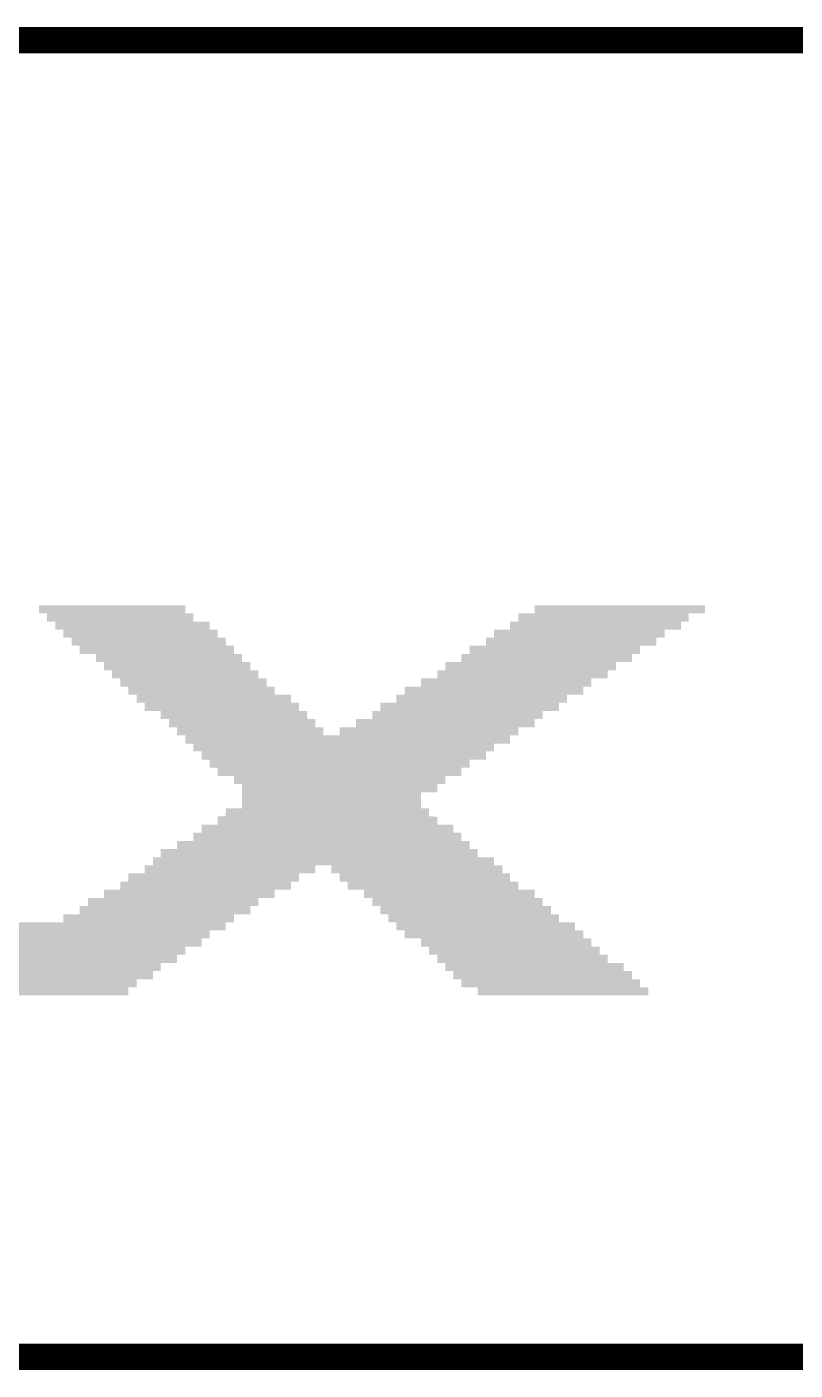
# Model space of a CAD drawing. Extents: x -2.6 to 72.5, y -0.1 to 95.
# Drawn here: x 19.19 to 22.11, y 89.95 to 95.05 of the extents above; entities that cross this region are included whole.
import ezdxf

# ---------------------------------------------------------------- set-up
doc = ezdxf.new("R2010")
doc.units = 0
doc.layers.add('03_ASSY2_GBR', color=1, linetype='CONTINUOUS')

msp = doc.modelspace()

# ---------------------------------------------------------------- linework, layer by layer
at = {"layer": '03_ASSY2_GBR', "const_width": 0.1}
msp.add_lwpolyline([(22.5, 95), (-2.5, 95), (-2.5, 90), (22.5, 90)], dxfattribs=at)
at = {"layer": '03_ASSY2_GBR'}
for points in [[(19.23502, 92.853946), (19.235054, 92.85398), (19.79098, 92.853946), (19.790946, 92.85398)], [(19.23502, 92.853926), (19.23502, 92.853946), (19.791, 92.853926), (19.79098, 92.853946)], [(19.23502, 92.823128), (19.23502, 92.853926), (19.79102, 92.823128), (19.791, 92.853926)], [(19.23502, 92.823054), (19.23502, 92.823128), (19.791094, 92.823054), (19.79102, 92.823128)], [(19.235074, 92.823), (19.23502, 92.823054), (19.791148, 92.823), (19.791094, 92.823054)], [(19.235054, 92.85398), (19.235074, 92.854), (19.790946, 92.85398), (19.235074, 92.854)], [(19.265872, 92.82298), (19.265852, 92.823), (19.821946, 92.82298), (19.791148, 92.823)], [(19.265926, 92.822926), (19.265872, 92.82298), (19.822, 92.822926), (19.821946, 92.82298)], [(19.26598, 92.822872), (19.265926, 92.822926), (19.822002, 92.822872), (19.822, 92.822926)], [(19.266, 92.792128), (19.26598, 92.822872), (19.82202, 92.792128), (19.822002, 92.822872)], [(21.056, 92.792148), (21.056018, 92.822852), (21.70398, 92.792148), (21.704, 92.822852)], [(21.056018, 92.822852), (21.05602, 92.822946), (21.704, 92.822852), (21.704094, 92.822946)], [(21.05602, 92.822946), (21.056054, 92.82298), (21.704094, 92.822946), (21.704128, 92.82298)], [(21.056054, 92.82298), (21.056074, 92.823), (21.704128, 92.82298), (21.765926, 92.823)], [(21.056074, 92.823), (21.117872, 92.82302), (21.765926, 92.823), (21.765946, 92.82302)], [(21.117872, 92.82302), (21.117906, 92.823054), (21.765946, 92.82302), (21.76598, 92.823054)], [(21.117906, 92.823054), (21.118, 92.823148), (21.76598, 92.823054), (21.76598, 92.823148)], [(21.118, 92.823148), (21.118018, 92.853928), (21.76598, 92.823148), (21.766, 92.853928)], [(21.118018, 92.853928), (21.11802, 92.853946), (21.766, 92.853928), (21.765982, 92.853946)], [(21.11802, 92.853946), (21.118054, 92.85398), (21.765982, 92.853946), (21.765946, 92.85398)], [(21.118054, 92.85398), (21.118074, 92.854), (21.765946, 92.85398), (21.118074, 92.854)], [(19.266, 92.792074), (19.266, 92.792128), (19.822074, 92.792074), (19.82202, 92.792128)], [(19.266054, 92.79202), (19.266, 92.792074), (19.822128, 92.79202), (19.822074, 92.792074)], [(19.296852, 92.792), (19.266054, 92.79202), (19.822148, 92.792), (19.822128, 92.79202)], [(19.296872, 92.79198), (19.296852, 92.792), (19.883946, 92.79198), (19.822148, 92.792)], [(19.296926, 92.791926), (19.296872, 92.79198), (19.884, 92.791926), (19.883946, 92.79198)], [(19.29698, 92.791872), (19.296926, 92.791926), (19.884002, 92.791872), (19.884, 92.791926)], [(19.297, 92.761128), (19.29698, 92.791872), (19.88402, 92.761128), (19.884002, 92.791872)], [(21.025, 92.761148), (21.025018, 92.791852), (21.67398, 92.761148), (21.674, 92.791852)], [(21.025018, 92.791852), (21.02502, 92.791946), (21.674, 92.791852), (21.674094, 92.791946)], [(21.02502, 92.791946), (21.025054, 92.79198), (21.674094, 92.791946), (21.674128, 92.79198)], [(21.025054, 92.79198), (21.025074, 92.792), (21.674128, 92.79198), (21.703926, 92.792)], [(21.025074, 92.792), (21.055872, 92.79202), (21.703926, 92.792), (21.703946, 92.79202)], [(21.055872, 92.79202), (21.055906, 92.792054), (21.703946, 92.79202), (21.70398, 92.792054)], [(21.055906, 92.792054), (21.056, 92.792148), (21.70398, 92.792054), (21.70398, 92.792148)], [(19.297, 92.761074), (19.297, 92.761128), (19.884074, 92.761074), (19.88402, 92.761128)], [(19.297054, 92.76102), (19.297, 92.761074), (19.884128, 92.76102), (19.884074, 92.761074)], [(19.327852, 92.761), (19.297054, 92.76102), (19.884148, 92.761), (19.884128, 92.76102)], [(19.327872, 92.76098), (19.327852, 92.761), (19.913946, 92.76098), (19.884148, 92.761)], [(19.327926, 92.760926), (19.327872, 92.76098), (19.914, 92.760926), (19.913946, 92.76098)], [(19.32798, 92.760872), (19.327926, 92.760926), (19.914002, 92.760872), (19.914, 92.760926)], [(19.328, 92.731128), (19.32798, 92.760872), (19.91402, 92.731128), (19.914002, 92.760872)], [(19.328, 92.731074), (19.328, 92.731128), (19.914074, 92.731074), (19.91402, 92.731128)], [(19.328054, 92.73102), (19.328, 92.731074), (19.914128, 92.73102), (19.914074, 92.731074)], [(19.358852, 92.731), (19.328054, 92.73102), (19.914148, 92.731), (19.914128, 92.73102)], [(19.358872, 92.73098), (19.358852, 92.731), (19.944946, 92.73098), (19.914148, 92.731)], [(19.358926, 92.730926), (19.358872, 92.73098), (19.945, 92.730926), (19.944946, 92.73098)], [(19.35898, 92.730872), (19.358926, 92.730926), (19.945002, 92.730872), (19.945, 92.730926)], [(19.359, 92.700128), (19.35898, 92.730872), (19.94502, 92.700128), (19.945002, 92.730872)], [(20.933, 92.700148), (20.933018, 92.730852), (21.58098, 92.700148), (21.581, 92.730852)], [(20.933018, 92.730852), (20.93302, 92.730946), (21.581, 92.730852), (21.581094, 92.730946)], [(20.93302, 92.730946), (20.933054, 92.73098), (21.581094, 92.730946), (21.581128, 92.73098)], [(20.933054, 92.73098), (20.933074, 92.731), (21.581128, 92.73098), (21.611926, 92.731)], [(20.933074, 92.731), (20.963872, 92.73102), (21.611926, 92.731), (21.611946, 92.73102)], [(20.963872, 92.73102), (20.963906, 92.731054), (21.611946, 92.73102), (21.61198, 92.731054)], [(20.963906, 92.731054), (20.964, 92.731148), (21.61198, 92.731054), (21.61198, 92.731148)], [(20.964, 92.731148), (20.964018, 92.760852), (21.61198, 92.731148), (21.612, 92.760852)], [(20.964018, 92.760852), (20.96402, 92.760946), (21.612, 92.760852), (21.612094, 92.760946)], [(20.96402, 92.760946), (20.964054, 92.76098), (21.612094, 92.760946), (21.612128, 92.76098)], [(20.964054, 92.76098), (20.964074, 92.761), (21.612128, 92.76098), (21.673926, 92.761)], [(20.964074, 92.761), (21.024872, 92.76102), (21.673926, 92.761), (21.673946, 92.76102)], [(21.024872, 92.76102), (21.024906, 92.761054), (21.673946, 92.76102), (21.67398, 92.761054)], [(21.024906, 92.761054), (21.025, 92.761148), (21.67398, 92.761054), (21.67398, 92.761148)], [(19.359, 92.700074), (19.359, 92.700128), (19.945074, 92.700074), (19.94502, 92.700128)], [(19.359054, 92.70002), (19.359, 92.700074), (19.945128, 92.70002), (19.945074, 92.700074)], [(19.389852, 92.7), (19.359054, 92.70002), (19.945148, 92.7), (19.945128, 92.70002)], [(19.389872, 92.69998), (19.389852, 92.7), (19.975946, 92.69998), (19.945148, 92.7)], [(19.389926, 92.699926), (19.389872, 92.69998), (19.976, 92.699926), (19.975946, 92.69998)], [(19.38998, 92.699872), (19.389926, 92.699926), (19.976002, 92.699872), (19.976, 92.699926)], [(19.39, 92.669128), (19.38998, 92.699872), (19.97602, 92.669128), (19.976002, 92.699872)], [(19.39, 92.669074), (19.39, 92.669128), (19.976074, 92.669074), (19.97602, 92.669128)], [(19.390054, 92.66902), (19.39, 92.669074), (19.976128, 92.66902), (19.976074, 92.669074)], [(19.451852, 92.669), (19.390054, 92.66902), (19.976148, 92.669), (19.976128, 92.66902)], [(19.451872, 92.66898), (19.451852, 92.669), (20.006946, 92.66898), (19.976148, 92.669)], [(19.451926, 92.668926), (19.451872, 92.66898), (20.007, 92.668926), (20.006946, 92.66898)], [(19.45198, 92.668872), (19.451926, 92.668926), (20.007002, 92.668872), (20.007, 92.668926)], [(19.452, 92.638128), (19.45198, 92.668872), (20.00702, 92.638128), (20.007002, 92.668872)], [(20.84, 92.638148), (20.840018, 92.668852), (21.48798, 92.638148), (21.488, 92.668852)], [(20.840018, 92.668852), (20.84002, 92.668946), (21.488, 92.668852), (21.488094, 92.668946)], [(20.84002, 92.668946), (20.840054, 92.66898), (21.488094, 92.668946), (21.488128, 92.66898)], [(20.840054, 92.66898), (20.840074, 92.669), (21.488128, 92.66898), (21.518926, 92.669)], [(20.840074, 92.669), (20.870872, 92.66902), (21.518926, 92.669), (21.518946, 92.66902)], [(20.870872, 92.66902), (20.870906, 92.669054), (21.518946, 92.66902), (21.51898, 92.669054)], [(20.870906, 92.669054), (20.871, 92.669148), (21.51898, 92.669054), (21.51898, 92.669148)], [(20.871, 92.669148), (20.871018, 92.699852), (21.51898, 92.669148), (21.519, 92.699852)], [(20.871018, 92.699852), (20.87102, 92.699946), (21.519, 92.699852), (21.519094, 92.699946)], [(20.87102, 92.699946), (20.871054, 92.69998), (21.519094, 92.699946), (21.519128, 92.69998)], [(20.871054, 92.69998), (20.871074, 92.7), (21.519128, 92.69998), (21.580926, 92.7)], [(20.871074, 92.7), (20.932872, 92.70002), (21.580926, 92.7), (21.580946, 92.70002)], [(20.932872, 92.70002), (20.932906, 92.700054), (21.580946, 92.70002), (21.58098, 92.700054)], [(20.932906, 92.700054), (20.933, 92.700148), (21.58098, 92.700054), (21.58098, 92.700148)], [(19.452, 92.638074), (19.452, 92.638128), (20.007074, 92.638074), (20.00702, 92.638128)], [(19.452054, 92.63802), (19.452, 92.638074), (20.007128, 92.63802), (20.007074, 92.638074)], [(19.481852, 92.638), (19.452054, 92.63802), (20.007148, 92.638), (20.007128, 92.63802)], [(19.481872, 92.63798), (19.481852, 92.638), (20.037946, 92.63798), (20.007148, 92.638)], [(19.481926, 92.637926), (19.481872, 92.63798), (20.038, 92.637926), (20.037946, 92.63798)], [(19.48198, 92.637872), (19.481926, 92.637926), (20.038002, 92.637872), (20.038, 92.637926)], [(19.482, 92.607128), (19.48198, 92.637872), (20.03802, 92.607128), (20.038002, 92.637872)], [(20.779, 92.607148), (20.779018, 92.637852), (21.42698, 92.607148), (21.427, 92.637852)], [(20.779018, 92.637852), (20.77902, 92.637946), (21.427, 92.637852), (21.427094, 92.637946)], [(20.77902, 92.637946), (20.779054, 92.63798), (21.427094, 92.637946), (21.427128, 92.63798)], [(20.779054, 92.63798), (20.779074, 92.638), (21.427128, 92.63798), (21.487926, 92.638)], [(20.779074, 92.638), (20.839872, 92.63802), (21.487926, 92.638), (21.487946, 92.63802)], [(20.839872, 92.63802), (20.839906, 92.638054), (21.487946, 92.63802), (21.48798, 92.638054)], [(20.839906, 92.638054), (20.84, 92.638148), (21.48798, 92.638054), (21.48798, 92.638148)], [(19.482, 92.607074), (19.482, 92.607128), (20.038074, 92.607074), (20.03802, 92.607128)], [(19.482054, 92.60702), (19.482, 92.607074), (20.038128, 92.60702), (20.038074, 92.607074)], [(19.512852, 92.607), (19.482054, 92.60702), (20.038148, 92.607), (20.038128, 92.60702)], [(19.512872, 92.60698), (19.512852, 92.607), (20.068946, 92.60698), (20.038148, 92.607)], [(19.512926, 92.606926), (19.512872, 92.60698), (20.069, 92.606926), (20.068946, 92.60698)], [(19.51298, 92.606872), (19.512926, 92.606926), (20.069002, 92.606872), (20.069, 92.606926)], [(19.513, 92.576128), (19.51298, 92.606872), (20.06902, 92.576128), (20.069002, 92.606872)], [(19.513, 92.576074), (19.513, 92.576128), (20.069074, 92.576074), (20.06902, 92.576128)], [(19.513054, 92.57602), (19.513, 92.576074), (20.069128, 92.57602), (20.069074, 92.576074)], [(19.543852, 92.576), (19.513054, 92.57602), (20.069148, 92.576), (20.069128, 92.57602)], [(19.543872, 92.57598), (19.543852, 92.576), (20.099946, 92.57598), (20.069148, 92.576)], [(19.543926, 92.575926), (19.543872, 92.57598), (20.1, 92.575926), (20.099946, 92.57598)], [(19.54398, 92.575872), (19.543926, 92.575926), (20.100002, 92.575872), (20.1, 92.575926)], [(19.544, 92.545128), (19.54398, 92.575872), (20.10002, 92.545128), (20.100002, 92.575872)], [(20.686, 92.545148), (20.686018, 92.575852), (21.33398, 92.545148), (21.334, 92.575852)], [(20.686018, 92.575852), (20.68602, 92.575946), (21.334, 92.575852), (21.334094, 92.575946)], [(20.68602, 92.575946), (20.686054, 92.57598), (21.334094, 92.575946), (21.334128, 92.57598)], [(20.686054, 92.57598), (20.686074, 92.576), (21.334128, 92.57598), (21.395926, 92.576)], [(20.686074, 92.576), (20.747872, 92.57602), (21.395926, 92.576), (21.395946, 92.57602)], [(20.747872, 92.57602), (20.747906, 92.576054), (21.395946, 92.57602), (21.39598, 92.576054)], [(20.747906, 92.576054), (20.748, 92.576148), (21.39598, 92.576054), (21.39598, 92.576148)], [(20.748, 92.576148), (20.748018, 92.606852), (21.39598, 92.576148), (21.396, 92.606852)], [(20.748018, 92.606852), (20.74802, 92.606946), (21.396, 92.606852), (21.396094, 92.606946)], [(20.74802, 92.606946), (20.748054, 92.60698), (21.396094, 92.606946), (21.396128, 92.60698)], [(20.748054, 92.60698), (20.748074, 92.607), (21.396128, 92.60698), (21.426926, 92.607)], [(20.748074, 92.607), (20.778872, 92.60702), (21.426926, 92.607), (21.426946, 92.60702)], [(20.778872, 92.60702), (20.778906, 92.607054), (21.426946, 92.60702), (21.42698, 92.607054)], [(20.778906, 92.607054), (20.779, 92.607148), (21.42698, 92.607054), (21.42698, 92.607148)], [(19.544, 92.545074), (19.544, 92.545128), (20.100074, 92.545074), (20.10002, 92.545128)], [(19.544054, 92.54502), (19.544, 92.545074), (20.100128, 92.54502), (20.100074, 92.545074)], [(19.574852, 92.545), (19.544054, 92.54502), (20.100148, 92.545), (20.100128, 92.54502)], [(19.574872, 92.54498), (19.574852, 92.545), (20.129946, 92.54498), (20.100148, 92.545)], [(19.574926, 92.544926), (19.574872, 92.54498), (20.13, 92.544926), (20.129946, 92.54498)], [(19.57498, 92.544872), (19.574926, 92.544926), (20.130002, 92.544872), (20.13, 92.544926)], [(19.575, 92.515128), (19.57498, 92.544872), (20.13002, 92.515128), (20.130002, 92.544872)], [(19.575, 92.515074), (19.575, 92.515128), (20.130074, 92.515074), (20.13002, 92.515128)], [(19.575054, 92.51502), (19.575, 92.515074), (20.130128, 92.51502), (20.130074, 92.515074)], [(19.605852, 92.515), (19.575054, 92.51502), (20.130148, 92.515), (20.130128, 92.51502)], [(19.605872, 92.51498), (19.605852, 92.515), (20.191946, 92.51498), (20.130148, 92.515)], [(19.605926, 92.514926), (19.605872, 92.51498), (20.192, 92.514926), (20.191946, 92.51498)], [(19.60598, 92.514872), (19.605926, 92.514926), (20.192002, 92.514872), (20.192, 92.514926)], [(19.606, 92.484128), (19.60598, 92.514872), (20.19202, 92.484128), (20.192002, 92.514872)], [(20.593, 92.484148), (20.593018, 92.514852), (21.24098, 92.484148), (21.241, 92.514852)], [(20.593018, 92.514852), (20.59302, 92.514946), (21.241, 92.514852), (21.241094, 92.514946)], [(20.59302, 92.514946), (20.593054, 92.51498), (21.241094, 92.514946), (21.241128, 92.51498)], [(20.593054, 92.51498), (20.593074, 92.515), (21.241128, 92.51498), (21.302926, 92.515)], [(20.593074, 92.515), (20.623872, 92.51502), (21.302926, 92.515), (21.302946, 92.51502)], [(20.623872, 92.51502), (20.623906, 92.515054), (21.302946, 92.51502), (21.30298, 92.515054)], [(20.623906, 92.515054), (20.624, 92.515148), (21.30298, 92.515054), (21.30298, 92.515148)], [(20.624, 92.515148), (20.624018, 92.544852), (21.30298, 92.515148), (21.303, 92.544852)], [(20.624018, 92.544852), (20.62402, 92.544946), (21.303, 92.544852), (21.303094, 92.544946)], [(20.62402, 92.544946), (20.624054, 92.54498), (21.303094, 92.544946), (21.303128, 92.54498)], [(20.624054, 92.54498), (20.624074, 92.545), (21.303128, 92.54498), (21.333926, 92.545)], [(20.624074, 92.545), (20.685872, 92.54502), (21.333926, 92.545), (21.333946, 92.54502)], [(20.685872, 92.54502), (20.685906, 92.545054), (21.333946, 92.54502), (21.33398, 92.545054)], [(20.685906, 92.545054), (20.686, 92.545148), (21.33398, 92.545054), (21.33398, 92.545148)], [(19.606, 92.484074), (19.606, 92.484128), (20.192074, 92.484074), (20.19202, 92.484128)], [(19.606054, 92.48402), (19.606, 92.484074), (20.192128, 92.48402), (20.192074, 92.484074)], [(19.636852, 92.484), (19.606054, 92.48402), (20.192148, 92.484), (20.192128, 92.48402)], [(19.636872, 92.48398), (19.636852, 92.484), (20.222946, 92.48398), (20.192148, 92.484)], [(19.636926, 92.483926), (19.636872, 92.48398), (20.223, 92.483926), (20.222946, 92.48398)], [(19.63698, 92.483872), (19.636926, 92.483926), (20.223002, 92.483872), (20.223, 92.483926)], [(19.637, 92.453128), (19.63698, 92.483872), (20.22302, 92.453128), (20.223002, 92.483872)], [(20.532, 92.453148), (20.532018, 92.483852), (21.21098, 92.453148), (21.211, 92.483852)], [(20.532018, 92.483852), (20.53202, 92.483946), (21.211, 92.483852), (21.211094, 92.483946)], [(20.53202, 92.483946), (20.532054, 92.48398), (21.211094, 92.483946), (21.211128, 92.48398)], [(20.532054, 92.48398), (20.532074, 92.484), (21.211128, 92.48398), (21.240926, 92.484)], [(20.532074, 92.484), (20.592872, 92.48402), (21.240926, 92.484), (21.240946, 92.48402)], [(20.592872, 92.48402), (20.592906, 92.484054), (21.240946, 92.48402), (21.24098, 92.484054)], [(20.592906, 92.484054), (20.593, 92.484148), (21.24098, 92.484054), (21.24098, 92.484148)], [(19.637, 92.453074), (19.637, 92.453128), (20.223074, 92.453074), (20.22302, 92.453128)], [(19.637054, 92.45302), (19.637, 92.453074), (20.223128, 92.45302), (20.223074, 92.453074)], [(19.697852, 92.453), (19.637054, 92.45302), (20.223148, 92.453), (20.223128, 92.45302)], [(19.697872, 92.45298), (19.697852, 92.453), (20.253946, 92.45298), (20.223148, 92.453)], [(19.697926, 92.452926), (19.697872, 92.45298), (20.254, 92.452926), (20.253946, 92.45298)], [(19.69798, 92.452872), (19.697926, 92.452926), (20.254002, 92.452872), (20.254, 92.452926)], [(19.698, 92.422128), (19.69798, 92.452872), (20.25402, 92.422128), (20.254002, 92.452872)], [(19.698, 92.422074), (19.698, 92.422128), (20.254074, 92.422074), (20.25402, 92.422128)], [(19.698054, 92.42202), (19.698, 92.422074), (20.254128, 92.42202), (20.254074, 92.422074)], [(19.728852, 92.422), (19.698054, 92.42202), (20.254148, 92.422), (20.254128, 92.42202)], [(19.728872, 92.42198), (19.728852, 92.422), (20.284946, 92.42198), (20.254148, 92.422)], [(19.728926, 92.421926), (19.728872, 92.42198), (20.285, 92.421926), (20.284946, 92.42198)], [(19.72898, 92.421872), (19.728926, 92.421926), (20.285002, 92.421872), (20.285, 92.421926)], [(19.729, 92.391128), (19.72898, 92.421872), (20.28502, 92.391128), (20.285002, 92.421872)], [(20.439, 92.391148), (20.439018, 92.421852), (21.11798, 92.391148), (21.118, 92.421852)], [(20.439018, 92.421852), (20.43902, 92.421946), (21.118, 92.421852), (21.118094, 92.421946)], [(20.43902, 92.421946), (20.439054, 92.42198), (21.118094, 92.421946), (21.118128, 92.42198)], [(20.439054, 92.42198), (20.439074, 92.422), (21.118128, 92.42198), (21.148926, 92.422)], [(20.439074, 92.422), (20.500872, 92.42202), (21.148926, 92.422), (21.148946, 92.42202)], [(20.500872, 92.42202), (20.500906, 92.422054), (21.148946, 92.42202), (21.14898, 92.422054)], [(20.500906, 92.422054), (20.501, 92.422148), (21.14898, 92.422054), (21.14898, 92.422148)], [(20.501, 92.422148), (20.501018, 92.452852), (21.14898, 92.422148), (21.149, 92.452852)], [(20.501018, 92.452852), (20.50102, 92.452946), (21.149, 92.452852), (21.149094, 92.452946)], [(20.50102, 92.452946), (20.501054, 92.45298), (21.149094, 92.452946), (21.149128, 92.45298)], [(20.501054, 92.45298), (20.501074, 92.453), (21.149128, 92.45298), (21.210926, 92.453)], [(20.501074, 92.453), (20.531872, 92.45302), (21.210926, 92.453), (21.210946, 92.45302)], [(20.531872, 92.45302), (20.531906, 92.453054), (21.210946, 92.45302), (21.21098, 92.453054)], [(20.531906, 92.453054), (20.532, 92.453148), (21.21098, 92.453054), (21.21098, 92.453148)], [(19.729, 92.391074), (19.729, 92.391128), (20.285074, 92.391074), (20.28502, 92.391128)], [(19.729054, 92.39102), (19.729, 92.391074), (20.285128, 92.39102), (20.285074, 92.391074)], [(19.759852, 92.391), (19.729054, 92.39102), (20.285148, 92.391), (20.285128, 92.39102)], [(19.759872, 92.39098), (19.759852, 92.391), (20.315946, 92.39098), (20.285148, 92.391)], [(19.759926, 92.390926), (19.759872, 92.39098), (20.316, 92.390926), (20.315946, 92.39098)], [(19.75998, 92.390872), (19.759926, 92.390926), (20.316002, 92.390872), (20.316, 92.390926)], [(19.76, 92.360128), (19.75998, 92.390872), (20.31602, 92.360128), (20.316002, 92.390872)], [(20.377, 92.360148), (20.377018, 92.390852), (21.05598, 92.360148), (21.056, 92.390852)], [(20.377018, 92.390852), (20.37702, 92.390946), (21.056, 92.390852), (21.056094, 92.390946)], [(20.37702, 92.390946), (20.377054, 92.39098), (21.056094, 92.390946), (21.056128, 92.39098)], [(20.377054, 92.39098), (20.377074, 92.391), (21.056128, 92.39098), (21.117926, 92.391)], [(20.377074, 92.391), (20.438872, 92.39102), (21.117926, 92.391), (21.117946, 92.39102)], [(20.438872, 92.39102), (20.438906, 92.391054), (21.117946, 92.39102), (21.11798, 92.391054)], [(20.438906, 92.391054), (20.439, 92.391148), (21.11798, 92.391054), (21.11798, 92.391148)], [(19.76, 92.360074), (19.76, 92.360128), (20.316074, 92.360074), (20.31602, 92.360128)], [(19.760054, 92.36002), (19.76, 92.360074), (20.316128, 92.36002), (20.316074, 92.360074)], [(19.790852, 92.36), (19.760054, 92.36002), (20.316148, 92.36), (20.316128, 92.36002)], [(19.790872, 92.35998), (19.790852, 92.36), (21.025128, 92.35998), (21.055926, 92.36)], [(19.79098, 92.359872), (19.790872, 92.35998), (21.02502, 92.359872), (21.025128, 92.35998)], [(19.790982, 92.359852), (19.79098, 92.359872), (21.025, 92.359852), (21.02502, 92.359872)], [(19.791, 92.329074), (19.790982, 92.359852), (21.02498, 92.329074), (21.025, 92.359852)], [(19.79102, 92.329054), (19.791, 92.329074), (21.02498, 92.329054), (21.02498, 92.329074)], [(19.791054, 92.32902), (19.79102, 92.329054), (21.024946, 92.32902), (21.02498, 92.329054)], [(19.821852, 92.329), (19.791054, 92.32902), (21.024926, 92.329), (21.024946, 92.32902)], [(19.821872, 92.32898), (19.821852, 92.329), (20.964128, 92.32898), (21.024926, 92.329)], [(19.82198, 92.328872), (19.821872, 92.32898), (20.96402, 92.328872), (20.964128, 92.32898)], [(19.821982, 92.328852), (19.82198, 92.328872), (20.964, 92.328852), (20.96402, 92.328872)], [(19.822, 92.299074), (19.821982, 92.328852), (20.96398, 92.299074), (20.964, 92.328852)], [(20.316148, 92.36), (20.376872, 92.36002), (21.055926, 92.36), (21.055946, 92.36002)], [(20.376872, 92.36002), (20.376906, 92.360054), (21.055946, 92.36002), (21.05598, 92.360054)], [(20.376906, 92.360054), (20.377, 92.360148), (21.05598, 92.360054), (21.05598, 92.360148)], [(19.82202, 92.299054), (19.822, 92.299074), (20.96398, 92.299054), (20.96398, 92.299074)], [(19.822054, 92.29902), (19.82202, 92.299054), (20.963946, 92.29902), (20.96398, 92.299054)], [(19.852852, 92.299), (19.822054, 92.29902), (20.963926, 92.299), (20.963946, 92.29902)], [(19.852872, 92.29898), (19.852852, 92.299), (20.933128, 92.29898), (20.963926, 92.299)], [(19.85298, 92.298872), (19.852872, 92.29898), (20.93302, 92.298872), (20.933128, 92.29898)], [(19.852982, 92.298852), (19.85298, 92.298872), (20.933, 92.298852), (20.93302, 92.298872)], [(19.853, 92.268074), (19.852982, 92.298852), (20.93298, 92.268074), (20.933, 92.298852)], [(19.85302, 92.268054), (19.853, 92.268074), (20.93298, 92.268054), (20.93298, 92.268074)], [(19.853054, 92.26802), (19.85302, 92.268054), (20.932946, 92.26802), (20.93298, 92.268054)], [(19.883852, 92.268), (19.853054, 92.26802), (20.932926, 92.268), (20.932946, 92.26802)], [(19.883872, 92.26798), (19.883852, 92.268), (20.871128, 92.26798), (20.932926, 92.268)], [(19.88398, 92.267872), (19.883872, 92.26798), (20.87102, 92.267872), (20.871128, 92.26798)], [(19.883982, 92.267852), (19.88398, 92.267872), (20.871, 92.267852), (20.87102, 92.267872)], [(19.884, 92.237074), (19.883982, 92.267852), (20.87098, 92.237074), (20.871, 92.267852)], [(19.88402, 92.237054), (19.884, 92.237074), (20.87098, 92.237054), (20.87098, 92.237074)], [(19.884054, 92.23702), (19.88402, 92.237054), (20.870946, 92.23702), (20.87098, 92.237054)], [(19.913852, 92.237), (19.884054, 92.23702), (20.870926, 92.237), (20.870946, 92.23702)], [(19.913872, 92.23698), (19.913852, 92.237), (20.840128, 92.23698), (20.870926, 92.237)], [(19.91398, 92.236872), (19.913872, 92.23698), (20.84002, 92.236872), (20.840128, 92.23698)], [(19.913982, 92.236852), (19.91398, 92.236872), (20.84, 92.236852), (20.84002, 92.236872)], [(19.914, 92.206074), (19.913982, 92.236852), (20.83998, 92.206074), (20.84, 92.236852)], [(19.91402, 92.206054), (19.914, 92.206074), (20.83998, 92.206054), (20.83998, 92.206074)], [(19.914054, 92.20602), (19.91402, 92.206054), (20.839946, 92.20602), (20.83998, 92.206054)], [(19.975852, 92.206), (19.914054, 92.20602), (20.839926, 92.206), (20.839946, 92.20602)], [(19.975872, 92.20598), (19.975852, 92.206), (20.779128, 92.20598), (20.839926, 92.206)], [(19.97598, 92.205872), (19.975872, 92.20598), (20.77902, 92.205872), (20.779128, 92.20598)], [(19.975982, 92.205852), (19.97598, 92.205872), (20.779, 92.205852), (20.77902, 92.205872)], [(19.976, 92.175074), (19.975982, 92.205852), (20.77898, 92.175074), (20.779, 92.205852)], [(19.97602, 92.175054), (19.976, 92.175074), (20.77898, 92.175054), (20.77898, 92.175074)], [(19.976054, 92.17502), (19.97602, 92.175054), (20.778946, 92.17502), (20.77898, 92.175054)], [(20.006852, 92.175), (19.976054, 92.17502), (20.778926, 92.175), (20.778946, 92.17502)], [(20.006872, 92.17498), (20.006852, 92.175), (20.748128, 92.17498), (20.778926, 92.175)], [(20.00698, 92.174872), (20.006872, 92.17498), (20.74802, 92.174872), (20.748128, 92.17498)], [(20.006982, 92.174852), (20.00698, 92.174872), (20.748, 92.174852), (20.74802, 92.174872)], [(20.006988, 92.144054), (20.006982, 92.174852), (20.74798, 92.144054), (20.748, 92.174852)], [(20.006988, 92.144), (20.006988, 92.144054), (20.747926, 92.144), (20.74798, 92.144054)], [(20.006988, 92.14398), (20.006988, 92.144), (20.686128, 92.14398), (20.747926, 92.144)], [(20.006988, 92.143852), (20.006988, 92.14398), (20.686, 92.143852), (20.686128, 92.14398)], [(20.007, 92.083148), (20.006988, 92.143852), (20.68598, 92.083148), (20.686, 92.143852)], [(19.945, 92.052148), (19.945018, 92.082926), (20.71702, 92.052148), (20.717, 92.082926)], [(19.945018, 92.082926), (19.94502, 92.082946), (20.717, 92.082926), (20.71698, 92.082946)], [(19.94502, 92.082946), (19.945054, 92.08298), (20.71698, 92.082946), (20.716946, 92.08298)], [(19.945054, 92.08298), (19.945074, 92.083), (20.716946, 92.08298), (20.686108, 92.083)], [(19.945074, 92.083), (20.006872, 92.08302), (20.686108, 92.083), (20.686088, 92.08302)], [(20.006872, 92.08302), (20.00698, 92.083128), (20.686088, 92.08302), (20.68598, 92.083128)], [(20.00698, 92.083128), (20.007, 92.083148), (20.68598, 92.083128), (20.68598, 92.083148)], [(19.853, 91.990148), (19.853018, 92.020926), (20.80902, 91.990148), (20.809, 92.020926)], [(19.853018, 92.020926), (19.85302, 92.020946), (20.809, 92.020926), (20.80898, 92.020946)], [(19.85302, 92.020946), (19.853054, 92.02098), (20.80898, 92.020946), (20.808946, 92.02098)], [(19.853054, 92.02098), (19.853074, 92.021), (20.808946, 92.02098), (20.748148, 92.021)], [(19.853074, 92.021), (19.913872, 92.02102), (20.748148, 92.021), (20.748128, 92.02102)], [(19.913872, 92.02102), (19.91398, 92.021128), (20.748128, 92.02102), (20.74802, 92.021128)], [(19.91398, 92.021128), (19.914, 92.021148), (20.74802, 92.021128), (20.74802, 92.021148)], [(19.914, 92.021148), (19.914018, 92.051926), (20.74802, 92.021148), (20.748, 92.051926)], [(19.914018, 92.051926), (19.91402, 92.051946), (20.748, 92.051926), (20.74798, 92.051946)], [(19.91402, 92.051946), (19.914054, 92.05198), (20.74798, 92.051946), (20.747946, 92.05198)], [(19.914054, 92.05198), (19.914074, 92.052), (20.747946, 92.05198), (20.717148, 92.052)], [(19.914074, 92.052), (19.944872, 92.05202), (20.717148, 92.052), (20.717128, 92.05202)], [(19.944872, 92.05202), (19.94498, 92.052128), (20.717128, 92.05202), (20.71702, 92.052128)], [(19.94498, 92.052128), (19.945, 92.052148), (20.71702, 92.052128), (20.71702, 92.052148)], [(19.76, 91.928148), (19.760018, 91.958926), (20.87102, 91.928148), (20.871, 91.958926)], [(19.760018, 91.958926), (19.76002, 91.958946), (20.871, 91.958926), (20.87098, 91.958946)], [(19.76002, 91.958946), (19.760054, 91.95898), (20.87098, 91.958946), (20.870946, 91.95898)], [(19.760054, 91.95898), (19.760074, 91.959), (20.870946, 91.95898), (20.840148, 91.959)], [(19.760074, 91.959), (19.821872, 91.95902), (20.840148, 91.959), (20.840128, 91.95902)], [(19.821872, 91.95902), (19.82198, 91.959128), (20.840128, 91.95902), (20.84002, 91.959128)], [(19.82198, 91.959128), (19.822, 91.959148), (20.84002, 91.959128), (20.84002, 91.959148)], [(19.822, 91.959148), (19.822018, 91.989926), (20.84002, 91.959148), (20.84, 91.989926)], [(19.822018, 91.989926), (19.82202, 91.989946), (20.84, 91.989926), (20.83998, 91.989946)], [(19.82202, 91.989946), (19.822054, 91.98998), (20.83998, 91.989946), (20.839946, 91.98998)], [(19.822054, 91.98998), (19.822074, 91.99), (20.839946, 91.98998), (20.809148, 91.99)], [(19.822074, 91.99), (19.852872, 91.99002), (20.809148, 91.99), (20.809128, 91.99002)], [(19.852872, 91.99002), (19.85298, 91.990128), (20.809128, 91.99002), (20.80902, 91.990128)], [(19.85298, 91.990128), (19.853, 91.990148), (20.80902, 91.990128), (20.80902, 91.990148)], [(19.698, 91.897148), (19.698018, 91.927926), (20.90202, 91.897148), (20.902, 91.927926)], [(19.698018, 91.927926), (19.69802, 91.927946), (20.902, 91.927926), (20.90198, 91.927946)], [(19.69802, 91.927946), (19.698054, 91.92798), (20.90198, 91.927946), (20.901946, 91.92798)], [(19.698054, 91.92798), (19.698074, 91.928), (20.901946, 91.92798), (20.871148, 91.928)], [(19.698074, 91.928), (19.759872, 91.92802), (20.871148, 91.928), (20.871128, 91.92802)], [(19.759872, 91.92802), (19.75998, 91.928128), (20.871128, 91.92802), (20.87102, 91.928128)], [(19.75998, 91.928128), (19.76, 91.928148), (20.87102, 91.928128), (20.87102, 91.928148)], [(19.637, 91.836148), (19.637018, 91.866852), (20.28498, 91.836148), (20.285, 91.866852)], [(19.637018, 91.866852), (19.63702, 91.866946), (20.285, 91.866852), (20.285094, 91.866946)], [(19.63702, 91.866946), (19.637054, 91.86698), (20.285094, 91.866946), (20.285128, 91.86698)], [(19.637054, 91.86698), (19.637074, 91.867), (20.285128, 91.86698), (20.345852, 91.867)], [(19.637074, 91.867), (19.667872, 91.86702), (20.964148, 91.867), (20.964128, 91.86702)], [(19.667872, 91.86702), (19.66798, 91.867128), (20.964128, 91.86702), (20.96402, 91.867128)], [(19.66798, 91.867128), (19.668, 91.867148), (20.96402, 91.867128), (20.96402, 91.867148)], [(19.668, 91.867148), (19.668018, 91.896926), (20.96402, 91.867148), (20.964, 91.896926)], [(19.668018, 91.896926), (19.66802, 91.896946), (20.964, 91.896926), (20.96398, 91.896946)], [(19.66802, 91.896946), (19.668054, 91.89698), (20.96398, 91.896946), (20.963946, 91.89698)], [(19.668054, 91.89698), (19.668074, 91.897), (20.963946, 91.89698), (20.902148, 91.897)], [(19.668074, 91.897), (19.697872, 91.89702), (20.902148, 91.897), (20.902128, 91.89702)], [(19.697872, 91.89702), (19.69798, 91.897128), (20.902128, 91.89702), (20.90202, 91.897128)], [(19.69798, 91.897128), (19.698, 91.897148), (20.90202, 91.897128), (20.90202, 91.897148)], [(20.345872, 91.86698), (20.345852, 91.867), (20.994946, 91.86698), (20.964148, 91.867)], [(20.345926, 91.866926), (20.345872, 91.86698), (20.995, 91.866926), (20.994946, 91.86698)], [(20.34598, 91.866872), (20.345926, 91.866926), (20.995002, 91.866872), (20.995, 91.866926)], [(20.346, 91.836128), (20.34598, 91.866872), (20.99502, 91.836128), (20.995002, 91.866872)], [(19.544, 91.774148), (19.544018, 91.804852), (20.19198, 91.774148), (20.192, 91.804852)], [(19.544018, 91.804852), (19.54402, 91.804946), (20.192, 91.804852), (20.192094, 91.804946)], [(19.54402, 91.804946), (19.544054, 91.80498), (20.192094, 91.804946), (20.192128, 91.80498)], [(19.544054, 91.80498), (19.544074, 91.805), (20.192128, 91.80498), (20.222926, 91.805)], [(19.544074, 91.805), (19.574872, 91.80502), (20.222926, 91.805), (20.222946, 91.80502)], [(19.574872, 91.80502), (19.574906, 91.805054), (20.222946, 91.80502), (20.22298, 91.805054)], [(19.574906, 91.805054), (19.575, 91.805148), (20.22298, 91.805054), (20.22298, 91.805148)], [(19.575, 91.805148), (19.575018, 91.835852), (20.22298, 91.805148), (20.223, 91.835852)], [(19.575018, 91.835852), (19.57502, 91.835946), (20.223, 91.835852), (20.223094, 91.835946)], [(19.57502, 91.835946), (19.575054, 91.83598), (20.223094, 91.835946), (20.223128, 91.83598)], [(19.575054, 91.83598), (19.575074, 91.836), (20.223128, 91.83598), (20.284926, 91.836)], [(19.575074, 91.836), (19.636872, 91.83602), (20.284926, 91.836), (20.284946, 91.83602)], [(19.636872, 91.83602), (19.636906, 91.836054), (20.284946, 91.83602), (20.28498, 91.836054)], [(19.636906, 91.836054), (19.637, 91.836148), (20.28498, 91.836054), (20.28498, 91.836148)], [(20.346, 91.836074), (20.346, 91.836128), (20.995074, 91.836074), (20.99502, 91.836128)], [(20.346054, 91.83602), (20.346, 91.836074), (20.995128, 91.83602), (20.995074, 91.836074)], [(20.376852, 91.836), (20.346054, 91.83602), (20.995148, 91.836), (20.995128, 91.83602)], [(20.376872, 91.83598), (20.376852, 91.836), (21.024946, 91.83598), (20.995148, 91.836)], [(20.376926, 91.835926), (20.376872, 91.83598), (21.025, 91.835926), (21.024946, 91.83598)], [(20.37698, 91.835872), (20.376926, 91.835926), (21.025002, 91.835872), (21.025, 91.835926)], [(20.377, 91.805128), (20.37698, 91.835872), (21.02502, 91.805128), (21.025002, 91.835872)], [(20.377, 91.805074), (20.377, 91.805128), (21.025074, 91.805074), (21.02502, 91.805128)], [(20.377054, 91.80502), (20.377, 91.805074), (21.025128, 91.80502), (21.025074, 91.805074)], [(20.407852, 91.805), (20.377054, 91.80502), (21.025148, 91.805), (21.025128, 91.80502)], [(20.407872, 91.80498), (20.407852, 91.805), (21.055946, 91.80498), (21.025148, 91.805)], [(20.407926, 91.804926), (20.407872, 91.80498), (21.056, 91.804926), (21.055946, 91.80498)], [(20.40798, 91.804872), (20.407926, 91.804926), (21.056002, 91.804872), (21.056, 91.804926)], [(20.408, 91.774128), (20.40798, 91.804872), (21.05602, 91.774128), (21.056002, 91.804872)], [(19.482, 91.743148), (19.482018, 91.773852), (20.12998, 91.743148), (20.13, 91.773852)], [(19.482018, 91.773852), (19.48202, 91.773946), (20.13, 91.773852), (20.130094, 91.773946)], [(19.48202, 91.773946), (19.482054, 91.77398), (20.130094, 91.773946), (20.130128, 91.77398)], [(19.482054, 91.77398), (19.482074, 91.774), (20.130128, 91.77398), (20.191926, 91.774)], [(19.482074, 91.774), (19.543872, 91.77402), (20.191926, 91.774), (20.191946, 91.77402)], [(19.543872, 91.77402), (19.543906, 91.774054), (20.191946, 91.77402), (20.19198, 91.774054)], [(19.543906, 91.774054), (19.544, 91.774148), (20.19198, 91.774054), (20.19198, 91.774148)], [(20.408, 91.774074), (20.408, 91.774128), (21.056074, 91.774074), (21.05602, 91.774128)], [(20.408054, 91.77402), (20.408, 91.774074), (21.056128, 91.77402), (21.056074, 91.774074)], [(20.469852, 91.774), (20.408054, 91.77402), (21.056148, 91.774), (21.056128, 91.77402)], [(20.469872, 91.77398), (20.469852, 91.774), (21.117946, 91.77398), (21.056148, 91.774)], [(20.469926, 91.773926), (20.469872, 91.77398), (21.118, 91.773926), (21.117946, 91.77398)], [(20.46998, 91.773872), (20.469926, 91.773926), (21.118002, 91.773872), (21.118, 91.773926)], [(20.47, 91.743128), (20.46998, 91.773872), (21.11802, 91.743128), (21.118002, 91.773872)], [(19.39, 91.681148), (19.390018, 91.711852), (20.03798, 91.681148), (20.038, 91.711852)], [(19.390018, 91.711852), (19.39002, 91.711946), (20.038, 91.711852), (20.038094, 91.711946)], [(19.39002, 91.711946), (19.390054, 91.71198), (20.038094, 91.711946), (20.038128, 91.71198)], [(19.390054, 91.71198), (19.390074, 91.712), (20.038128, 91.71198), (20.068926, 91.712)], [(19.390074, 91.712), (19.420872, 91.71202), (20.068926, 91.712), (20.068946, 91.71202)], [(19.420872, 91.71202), (19.420906, 91.712054), (20.068946, 91.71202), (20.06898, 91.712054)], [(19.420906, 91.712054), (19.421, 91.712148), (20.06898, 91.712054), (20.06898, 91.712148)], [(19.421, 91.712148), (19.421018, 91.742852), (20.06898, 91.712148), (20.069, 91.742852)], [(19.421018, 91.742852), (19.42102, 91.742946), (20.069, 91.742852), (20.069094, 91.742946)], [(19.42102, 91.742946), (19.421054, 91.74298), (20.069094, 91.742946), (20.069128, 91.74298)], [(19.421054, 91.74298), (19.421074, 91.743), (20.069128, 91.74298), (20.129926, 91.743)], [(19.421074, 91.743), (19.481872, 91.74302), (20.129926, 91.743), (20.129946, 91.74302)], [(19.481872, 91.74302), (19.481906, 91.743054), (20.129946, 91.74302), (20.12998, 91.743054)], [(19.481906, 91.743054), (19.482, 91.743148), (20.12998, 91.743054), (20.12998, 91.743148)], [(20.47, 91.743074), (20.47, 91.743128), (21.118074, 91.743074), (21.11802, 91.743128)], [(20.470054, 91.74302), (20.47, 91.743074), (21.118128, 91.74302), (21.118074, 91.743074)], [(20.500852, 91.743), (20.470054, 91.74302), (21.118148, 91.743), (21.118128, 91.74302)], [(20.500872, 91.74298), (20.500852, 91.743), (21.148946, 91.74298), (21.118148, 91.743)], [(20.500926, 91.742926), (20.500872, 91.74298), (21.149, 91.742926), (21.148946, 91.74298)], [(20.50098, 91.742872), (20.500926, 91.742926), (21.149002, 91.742872), (21.149, 91.742926)], [(20.501, 91.712128), (20.50098, 91.742872), (21.14902, 91.712128), (21.149002, 91.742872)], [(20.501, 91.712074), (20.501, 91.712128), (21.149074, 91.712074), (21.14902, 91.712128)], [(20.501054, 91.71202), (20.501, 91.712074), (21.149128, 91.71202), (21.149074, 91.712074)], [(20.531852, 91.712), (20.501054, 91.71202), (21.149148, 91.712), (21.149128, 91.71202)], [(20.531872, 91.71198), (20.531852, 91.712), (21.179946, 91.71198), (21.149148, 91.712)], [(20.531926, 91.711926), (20.531872, 91.71198), (21.18, 91.711926), (21.179946, 91.71198)], [(20.53198, 91.711872), (20.531926, 91.711926), (21.180002, 91.711872), (21.18, 91.711926)], [(20.532, 91.681128), (20.53198, 91.711872), (21.18002, 91.681128), (21.180002, 91.711872)], [(16.52002, 91.64998), (16.52002, 91.65), (19.945128, 91.64998), (19.975926, 91.65)], [(16.52002, 91.649852), (16.52002, 91.64998), (19.945, 91.649852), (19.945128, 91.64998)], [(16.52002, 91.620054), (16.52002, 91.649852), (19.94498, 91.620054), (19.945, 91.649852)], [(19.327892, 91.65), (19.327946, 91.650054), (19.975926, 91.65), (19.97598, 91.650054)], [(19.327946, 91.650054), (19.32802, 91.650128), (19.97598, 91.650054), (19.97598, 91.650128)], [(19.32802, 91.680946), (19.328054, 91.68098), (19.976094, 91.680946), (19.976128, 91.68098)], [(19.32802, 91.680852), (19.32802, 91.680946), (19.976, 91.680852), (19.976094, 91.680946)], [(19.32802, 91.650128), (19.32802, 91.680852), (19.97598, 91.650128), (19.976, 91.680852)], [(19.328054, 91.68098), (19.328074, 91.681), (19.976128, 91.68098), (20.037926, 91.681)], [(19.328074, 91.681), (19.389872, 91.68102), (20.037926, 91.681), (20.037946, 91.68102)], [(19.389872, 91.68102), (19.389906, 91.681054), (20.037946, 91.68102), (20.03798, 91.681054)], [(19.389906, 91.681054), (19.39, 91.681148), (20.03798, 91.681054), (20.03798, 91.681148)], [(20.532, 91.681074), (20.532, 91.681128), (21.180074, 91.681074), (21.18002, 91.681128)], [(20.532054, 91.68102), (20.532, 91.681074), (21.180128, 91.68102), (21.180074, 91.681074)], [(20.562852, 91.681), (20.532054, 91.68102), (21.180148, 91.681), (21.180128, 91.68102)], [(20.562872, 91.68098), (20.562852, 91.681), (21.210946, 91.68098), (21.180148, 91.681)], [(20.562926, 91.680926), (20.562872, 91.68098), (21.211, 91.680926), (21.210946, 91.68098)], [(20.56298, 91.680872), (20.562926, 91.680926), (21.211002, 91.680872), (21.211, 91.680926)], [(20.563, 91.650128), (20.56298, 91.680872), (21.21102, 91.650128), (21.211002, 91.680872)], [(20.563, 91.650074), (20.563, 91.650128), (21.211074, 91.650074), (21.21102, 91.650128)], [(20.563054, 91.65002), (20.563, 91.650074), (21.211128, 91.65002), (21.211074, 91.650074)], [(20.592852, 91.65), (20.563054, 91.65002), (21.211148, 91.65), (21.211128, 91.65002)], [(20.592872, 91.64998), (20.592852, 91.65), (21.271946, 91.64998), (21.211148, 91.65)], [(20.592926, 91.649926), (20.592872, 91.64998), (21.272, 91.649926), (21.271946, 91.64998)], [(20.59298, 91.649872), (20.592926, 91.649926), (21.272002, 91.649872), (21.272, 91.649926)], [(20.593, 91.620128), (20.59298, 91.649872), (21.27202, 91.620128), (21.272002, 91.649872)], [(16.520074, 91.62), (16.52002, 91.620054), (19.944926, 91.62), (19.94498, 91.620054)], [(16.550872, 91.61998), (16.550852, 91.62), (19.884128, 91.61998), (19.944926, 91.62)], [(16.55098, 91.619872), (16.550872, 91.61998), (19.88402, 91.619872), (19.884128, 91.61998)], [(16.550982, 91.619852), (16.55098, 91.619872), (19.884, 91.619852), (19.88402, 91.619872)], [(16.55099, 91.589054), (16.550982, 91.619852), (19.88398, 91.589054), (19.884, 91.619852)], [(20.593, 91.620074), (20.593, 91.620128), (21.272074, 91.620074), (21.27202, 91.620128)], [(20.593054, 91.62002), (20.593, 91.620074), (21.272128, 91.62002), (21.272074, 91.620074)], [(20.623852, 91.62), (20.593054, 91.62002), (21.272148, 91.62), (21.272128, 91.62002)], [(20.623872, 91.61998), (20.623852, 91.62), (21.302946, 91.61998), (21.272148, 91.62)], [(20.623926, 91.619926), (20.623872, 91.61998), (21.303, 91.619926), (21.302946, 91.61998)], [(20.62398, 91.619872), (20.623926, 91.619926), (21.303002, 91.619872), (21.303, 91.619926)], [(20.624, 91.589128), (20.62398, 91.619872), (21.30302, 91.589128), (21.303002, 91.619872)], [(16.55099, 91.589), (16.55099, 91.589054), (19.883926, 91.589), (19.88398, 91.589054)], [(16.55099, 91.58898), (16.55099, 91.589), (19.853128, 91.58898), (19.883926, 91.589)], [(16.550992, 91.588852), (16.55099, 91.58898), (19.853, 91.588852), (19.853128, 91.58898)], [(16.551, 91.558074), (16.550992, 91.588852), (19.85298, 91.558074), (19.853, 91.588852)], [(16.55102, 91.558054), (16.551, 91.558074), (19.85298, 91.558054), (19.85298, 91.558074)], [(16.551054, 91.55802), (16.55102, 91.558054), (19.852946, 91.55802), (19.85298, 91.558054)], [(16.580852, 91.558), (16.551054, 91.55802), (19.852926, 91.558), (19.852946, 91.55802)], [(16.580872, 91.55798), (16.580852, 91.558), (19.791128, 91.55798), (19.852926, 91.558)], [(16.58098, 91.557872), (16.580872, 91.55798), (19.79102, 91.557872), (19.791128, 91.55798)], [(16.580982, 91.557852), (16.58098, 91.557872), (19.791, 91.557852), (19.79102, 91.557872)], [(16.581, 91.527074), (16.580982, 91.557852), (19.79098, 91.527074), (19.791, 91.557852)], [(20.624, 91.589074), (20.624, 91.589128), (21.303074, 91.589074), (21.30302, 91.589128)], [(20.624054, 91.58902), (20.624, 91.589074), (21.303128, 91.58902), (21.303074, 91.589074)], [(20.685852, 91.589), (20.624054, 91.58902), (21.303148, 91.589), (21.303128, 91.58902)], [(20.685872, 91.58898), (20.685852, 91.589), (21.333946, 91.58898), (21.303148, 91.589)], [(20.685926, 91.588926), (20.685872, 91.58898), (21.334, 91.588926), (21.333946, 91.58898)], [(20.68598, 91.588872), (20.685926, 91.588926), (21.334002, 91.588872), (21.334, 91.588926)], [(20.686, 91.558128), (20.68598, 91.588872), (21.33402, 91.558128), (21.334002, 91.588872)], [(20.686, 91.558074), (20.686, 91.558128), (21.334074, 91.558074), (21.33402, 91.558128)], [(20.686054, 91.55802), (20.686, 91.558074), (21.334128, 91.55802), (21.334074, 91.558074)], [(20.716852, 91.558), (20.686054, 91.55802), (21.334148, 91.558), (21.334128, 91.55802)], [(20.716872, 91.55798), (20.716852, 91.558), (21.364946, 91.55798), (21.334148, 91.558)], [(20.716926, 91.557926), (20.716872, 91.55798), (21.365, 91.557926), (21.364946, 91.55798)], [(20.71698, 91.557872), (20.716926, 91.557926), (21.365002, 91.557872), (21.365, 91.557926)], [(20.717, 91.527128), (20.71698, 91.557872), (21.36502, 91.527128), (21.365002, 91.557872)], [(16.58102, 91.527054), (16.581, 91.527074), (19.79098, 91.527054), (19.79098, 91.527074)], [(16.581054, 91.52702), (16.58102, 91.527054), (19.790946, 91.52702), (19.79098, 91.527054)], [(16.611852, 91.527), (16.581054, 91.52702), (19.790926, 91.527), (19.790946, 91.52702)], [(16.611872, 91.52698), (16.611852, 91.527), (19.760128, 91.52698), (19.790926, 91.527)], [(16.61198, 91.526872), (16.611872, 91.52698), (19.76002, 91.526872), (19.760128, 91.52698)], [(16.611982, 91.526852), (16.61198, 91.526872), (19.76, 91.526852), (19.76002, 91.526872)], [(16.612, 91.496074), (16.611982, 91.526852), (19.75998, 91.496074), (19.76, 91.526852)], [(16.61202, 91.496054), (16.612, 91.496074), (19.75998, 91.496054), (19.75998, 91.496074)], [(16.612054, 91.49602), (16.61202, 91.496054), (19.759946, 91.49602), (19.75998, 91.496054)], [(16.642852, 91.496), (16.612054, 91.49602), (19.759926, 91.496), (19.759946, 91.49602)], [(16.642872, 91.49598), (16.642852, 91.496), (19.698128, 91.49598), (19.759926, 91.496)], [(16.64298, 91.495872), (16.642872, 91.49598), (19.69802, 91.495872), (19.698128, 91.49598)], [(16.642982, 91.495852), (16.64298, 91.495872), (19.698, 91.495852), (19.69802, 91.495872)], [(16.643, 91.465074), (16.642982, 91.495852), (19.69798, 91.465074), (19.698, 91.495852)], [(20.717, 91.527074), (20.717, 91.527128), (21.365074, 91.527074), (21.36502, 91.527128)], [(20.717054, 91.52702), (20.717, 91.527074), (21.365128, 91.52702), (21.365074, 91.527074)], [(20.747852, 91.527), (20.717054, 91.52702), (21.365148, 91.527), (21.365128, 91.52702)], [(20.747872, 91.52698), (20.747852, 91.527), (21.395946, 91.52698), (21.365148, 91.527)], [(20.747926, 91.526926), (20.747872, 91.52698), (21.396, 91.526926), (21.395946, 91.52698)], [(20.74798, 91.526872), (20.747926, 91.526926), (21.396002, 91.526872), (21.396, 91.526926)], [(20.748, 91.496128), (20.74798, 91.526872), (21.39602, 91.496128), (21.396002, 91.526872)], [(20.748, 91.496074), (20.748, 91.496128), (21.396074, 91.496074), (21.39602, 91.496128)], [(20.748054, 91.49602), (20.748, 91.496074), (21.396128, 91.49602), (21.396074, 91.496074)], [(20.778852, 91.496), (20.748054, 91.49602), (21.396148, 91.496), (21.396128, 91.49602)], [(20.778872, 91.49598), (20.778852, 91.496), (21.456946, 91.49598), (21.396148, 91.496)], [(20.778926, 91.495926), (20.778872, 91.49598), (21.457, 91.495926), (21.456946, 91.49598)], [(20.77898, 91.495872), (20.778926, 91.495926), (21.457002, 91.495872), (21.457, 91.495926)], [(20.779, 91.465128), (20.77898, 91.495872), (21.45702, 91.465128), (21.457002, 91.495872)], [(16.64302, 91.465054), (16.643, 91.465074), (19.69798, 91.465054), (19.69798, 91.465074)], [(16.643054, 91.46502), (16.64302, 91.465054), (19.697946, 91.46502), (19.69798, 91.465054)], [(16.735852, 91.465), (16.643054, 91.46502), (19.697926, 91.465), (19.697946, 91.46502)], [(16.735872, 91.46498), (16.735852, 91.465), (19.668128, 91.46498), (19.697926, 91.465)], [(16.73598, 91.464872), (16.735872, 91.46498), (19.66802, 91.464872), (19.668128, 91.46498)], [(16.735982, 91.464852), (16.73598, 91.464872), (19.668, 91.464852), (19.66802, 91.464872)], [(16.736, 91.434074), (16.735982, 91.464852), (19.66798, 91.434074), (19.668, 91.464852)], [(20.779, 91.465074), (20.779, 91.465128), (21.457074, 91.465074), (21.45702, 91.465128)], [(20.779054, 91.46502), (20.779, 91.465074), (21.457128, 91.46502), (21.457074, 91.465074)], [(20.808852, 91.465), (20.779054, 91.46502), (21.457148, 91.465), (21.457128, 91.46502)], [(20.808872, 91.46498), (20.808852, 91.465), (21.487946, 91.46498), (21.457148, 91.465)], [(20.808926, 91.464926), (20.808872, 91.46498), (21.488, 91.464926), (21.487946, 91.46498)], [(20.80898, 91.464872), (20.808926, 91.464926), (21.488002, 91.464872), (21.488, 91.464926)], [(20.809, 91.434128), (20.80898, 91.464872), (21.48802, 91.434128), (21.488002, 91.464872)], [(16.73602, 91.434054), (16.736, 91.434074), (19.66798, 91.434054), (19.66798, 91.434074)], [(16.736054, 91.43402), (16.73602, 91.434054), (19.667946, 91.43402), (19.66798, 91.434054)], [(16.827852, 91.434), (16.736054, 91.43402), (19.667926, 91.434), (19.667946, 91.43402)], [(16.827872, 91.43398), (16.827852, 91.434), (19.606128, 91.43398), (19.667926, 91.434)], [(16.82798, 91.433872), (16.827872, 91.43398), (19.60602, 91.433872), (19.606128, 91.43398)], [(16.827982, 91.433852), (16.82798, 91.433872), (19.606, 91.433852), (19.60602, 91.433872)], [(16.828, 91.404074), (16.827982, 91.433852), (19.60598, 91.404074), (19.606, 91.433852)], [(16.82802, 91.404054), (16.828, 91.404074), (19.60598, 91.404054), (19.60598, 91.404074)], [(16.828054, 91.40402), (16.82802, 91.404054), (19.605946, 91.40402), (19.60598, 91.404054)], [(17.043852, 91.404), (16.828054, 91.40402), (19.605926, 91.404), (19.605946, 91.40402)], [(17.043872, 91.40398), (17.043852, 91.404), (19.575128, 91.40398), (19.605926, 91.404)], [(17.04398, 91.403872), (17.043872, 91.40398), (19.57502, 91.403872), (19.575128, 91.40398)], [(17.043982, 91.403852), (17.04398, 91.403872), (19.575, 91.403852), (19.57502, 91.403872)], [(17.044, 91.373074), (17.043982, 91.403852), (19.57498, 91.373074), (19.575, 91.403852)], [(20.809, 91.434074), (20.809, 91.434128), (21.488074, 91.434074), (21.48802, 91.434128)], [(20.809054, 91.43402), (20.809, 91.434074), (21.488128, 91.43402), (21.488074, 91.434074)], [(20.839852, 91.434), (20.809054, 91.43402), (21.488148, 91.434), (21.488128, 91.43402)], [(20.839872, 91.43398), (20.839852, 91.434), (21.518946, 91.43398), (21.488148, 91.434)], [(20.839926, 91.433926), (20.839872, 91.43398), (21.519, 91.433926), (21.518946, 91.43398)], [(20.83998, 91.433872), (20.839926, 91.433926), (21.519002, 91.433872), (21.519, 91.433926)], [(20.84, 91.404128), (20.83998, 91.433872), (21.51902, 91.404128), (21.519002, 91.433872)], [(20.84, 91.404074), (20.84, 91.404128), (21.519074, 91.404074), (21.51902, 91.404128)], [(20.840054, 91.40402), (20.84, 91.404074), (21.519128, 91.40402), (21.519074, 91.404074)], [(20.901852, 91.404), (20.840054, 91.40402), (21.519148, 91.404), (21.519128, 91.40402)], [(20.901872, 91.40398), (20.901852, 91.404), (21.549946, 91.40398), (21.519148, 91.404)], [(20.901924, 91.403928), (20.901872, 91.40398), (21.55, 91.403928), (21.549946, 91.40398)], [(20.90198, 91.403872), (20.901924, 91.403928), (21.549998, 91.403872), (21.55, 91.403928)], [(20.902, 91.373074), (20.90198, 91.403872), (21.54998, 91.373074), (21.549998, 91.403872)], [(17.04402, 91.373054), (17.044, 91.373074), (19.57498, 91.373054), (19.57498, 91.373074)], [(17.044054, 91.37302), (17.04402, 91.373054), (19.574946, 91.37302), (19.57498, 91.373054)], [(19.574926, 91.373), (17.044054, 91.37302), (19.574926, 91.373), (19.574946, 91.37302)], [(20.90202, 91.373054), (20.902, 91.373074), (21.54998, 91.373054), (21.54998, 91.373074)], [(20.902054, 91.37302), (20.90202, 91.373054), (21.549946, 91.37302), (21.54998, 91.373054)], [(21.549926, 91.373), (20.902054, 91.37302), (21.549926, 91.373), (21.549946, 91.37302)]]:
    msp.add_solid(points, dxfattribs=at)

doc.saveas('drawing.dxf')
